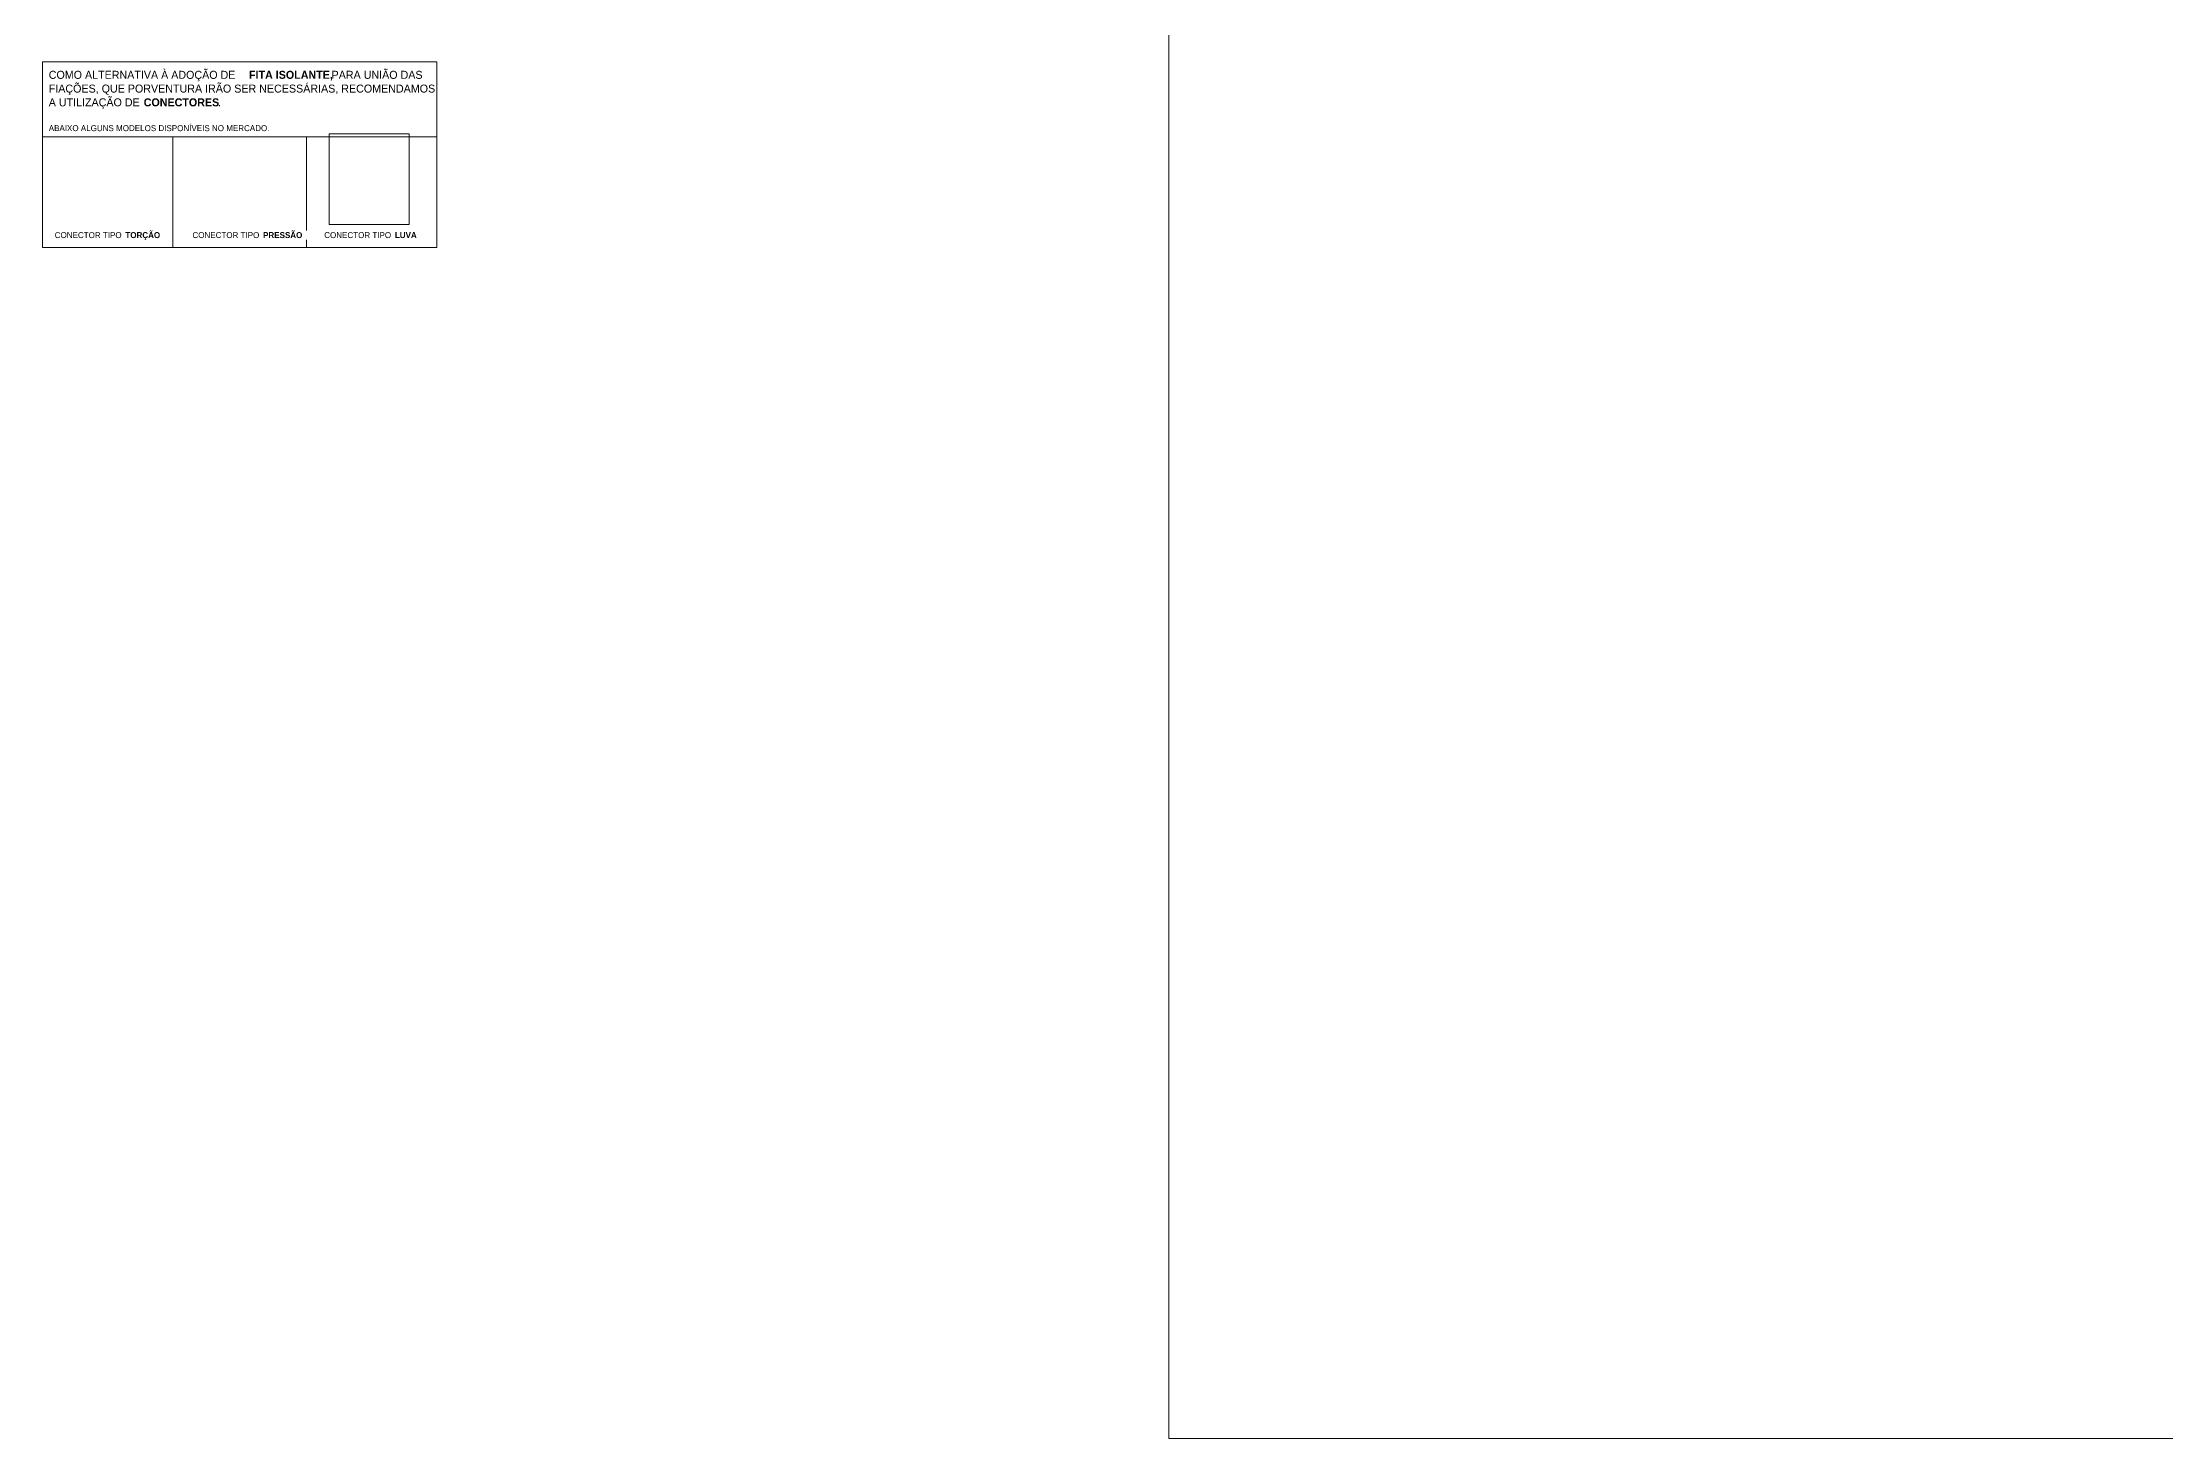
# Model space of a CAD drawing. Header units: metres. Extents: x 4 to 118, y -16 to 34.
# Drawn here: x 65.34 to 91.88, y -16.23 to 1.22 of the extents above; entities that cross this region are included whole.
import ezdxf

# ---------------------------------------------------------------- set-up
doc = ezdxf.new("R2010")
doc.units = ezdxf.units.M
doc.linetypes.add('Tracejada', pattern=[0.00635, 0.003175, -0.003175])
for name, color, linetype, lineweight in [('A-DETL', 7, 'Continuous', 9), ('G-ANNO-REFR', 7, 'Tracejada', 9), ('G-ANNO-TEXT', 7, 'Continuous', 9)]:
    doc.layers.add(name, color=color, linetype=linetype, lineweight=lineweight)
doc.styles.add('Century Gothic', font='GOTHIC.TTF', dxfattribs={"height": 0.1})
doc.styles.add('Century Gothic_4', font='GOTHIC.TTF', dxfattribs={"height": 0.075})
doc.styles.add('Century Gothic_B', font='GOTHICB.TTF', dxfattribs={"height": 0.1})
doc.styles.add('Century Gothic_B_1', font='GOTHICB.TTF', dxfattribs={"height": 0.075})
picture_1 = doc.add_image_def('image1.jpeg', size_in_pixel=(211, 239))
picture_2 = doc.add_image_def('image2.jpg', size_in_pixel=(652, 779))

msp = doc.modelspace()

# ---------------------------------------------------------------- linework, layer by layer
at = {"layer": 'A-DETL'}
for p, q in [((65.345, 0.981), (70.275, 0.981)), ((65.345, -1.339), (65.345, 0.981)), ((70.275, 0.981), (70.275, -1.339)), ((65.345, 0.042), (70.275, 0.042)), ((66.975, 0.042), (66.975, -1.339)), ((68.645, -1.339), (68.645, 0.042)), ((70.275, -1.339), (65.345, -1.339))]:
    msp.add_line(p, q, dxfattribs=at)

# ---------------------------------------------------------------- texts
at = {"layer": 'G-ANNO-TEXT', "char_height": 0.1, "attachment_point": 1}
for s, insert, width, style in [('COMO ALTERNATIVA À ADOÇÃO DE ', (65.423, 0.869), 3.03439, 'Century Gothic'), ('FITA ISOLANTE, ', (67.926, 0.869), 1.25063, 'Century Gothic_B'), ('PARA UNIÃO DAS ', (68.958, 0.869), 1.45907, 'Century Gothic'), ('A UTILIZAÇÃO DE ', (65.423, 0.525), 1.43903, 'Century Gothic'), ('FIAÇÕES, QUE PORVENTURA IRÃO SER NECESSÁRIAS, RECOMENDAMOS ', (65.423, 0.697), 5.87236, 'Century Gothic'), ('CONECTORES', (66.61, 0.525), 1.12637, 'Century Gothic_B'), ('. ', (67.539, 0.525), 0.09219, 'Century Gothic')]:
    msp.add_mtext(s, dxfattribs=dict(at, insert=insert, width=width, style=style))

# ---------------------------------------------------------------- pictures from other files: only their frames are drawn
at = {"layer": 'G-ANNO-REFR'}
image = msp.add_image(picture_2, insert=(79.423, -16.229), size_in_units=(29.901, 35.726), dxfattribs=at)
image.dxf.flags = 7
image = msp.add_image(picture_1, insert=(68.926, -1.05), size_in_units=(1, 1.133), dxfattribs=at)
image.dxf.flags = 7

# ---------------------------------------------------------------- next in the draw order: texts
at = {"layer": 'G-ANNO-TEXT', "char_height": 0.075, "attachment_point": 1, "style": 'Century Gothic_4', "bg_fill": 3, "box_fill_scale": 1.25, "bg_fill_color": 256, "bg_fill_true_color": 13158600, "bg_fill_transparency": 0}
for s, insert, width in [('ABAIXO ALGUNS MODELOS DISPONÍVEIS NO MERCADO.', (65.423, 0.19), 3.47131), ('CONECTOR TIPO ', (65.498, -1.147), 1.07025), ('CONECTOR TIPO ', (67.219, -1.147), 1.07025), ('CONECTOR TIPO ', (68.866, -1.147), 1.07025)]:
    msp.add_mtext(s, dxfattribs=dict(at, insert=insert, width=width))

# ---------------------------------------------------------------- next in the draw order: texts
at = {"layer": 'G-ANNO-TEXT', "char_height": 0.075, "attachment_point": 1, "style": 'Century Gothic_B_1', "bg_fill": 3, "box_fill_scale": 1.25, "bg_fill_color": 256, "bg_fill_true_color": 13158600, "bg_fill_transparency": 0}
for s, insert, width in [('TORÇÃO', (66.381, -1.147), 0.54114), ('PRESSÃO', (68.102, -1.147), 0.55717), ('LUVA', (69.749, -1.147), 0.32067)]:
    msp.add_mtext(s, dxfattribs=dict(at, insert=insert, width=width))

doc.saveas('drawing.dxf')
